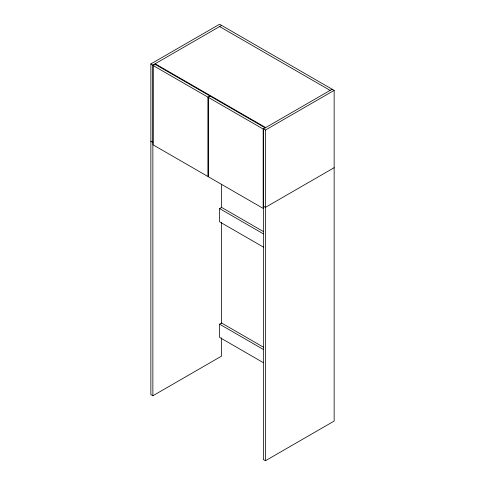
<?xml version="1.0" encoding="UTF-8"?>
<svg xmlns="http://www.w3.org/2000/svg" width="485" height="485" viewBox="0 0 485 485"><rect width="100%" height="100%" fill="white"/><g stroke="black" fill="none" stroke-linecap="round" stroke-linejoin="round"><path stroke-width="0.73" d="M221.596 337.936L221.596 356.093L152.866 395.772L150.859 394.614L150.859 63.929L219.59 24.25L334.141 90.386L334.141 421.071L265.41 460.75L263.404 459.592L263.404 128.907L265.41 130.065L334.141 90.386M150.859 63.929L152.866 65.087L221.596 25.408M153.09 65.487L155.097 64.329L210.023 96.042L208.023 97.2L153.09 65.487L153.09 144.851L208.023 176.564L208.023 97.2M332.134 89.228L263.179 129.04L263.179 208.404L208.247 176.692L208.247 97.327L210.254 96.175L265.18 127.882M263.416 247.101L219.59 221.803L219.59 208.574L221.596 207.416L263.458 231.581M334.141 167.701L265.41 207.38L263.404 206.222M263.416 362.707L219.59 337.408L219.59 324.18L221.596 323.022L263.458 347.193M219.59 26.566L330.133 90.386M265.695 127.585L155.158 63.765L155.158 64.923M208.247 97.327L263.179 129.04M150.859 141.244L152.866 142.402M219.59 208.574L263.416 233.873M219.59 324.18L263.416 349.479M265.41 130.065L265.41 460.75M221.596 184.403L221.596 207.853M221.596 222.221L221.596 323.568M152.866 65.087L152.866 395.772"/></g></svg>
